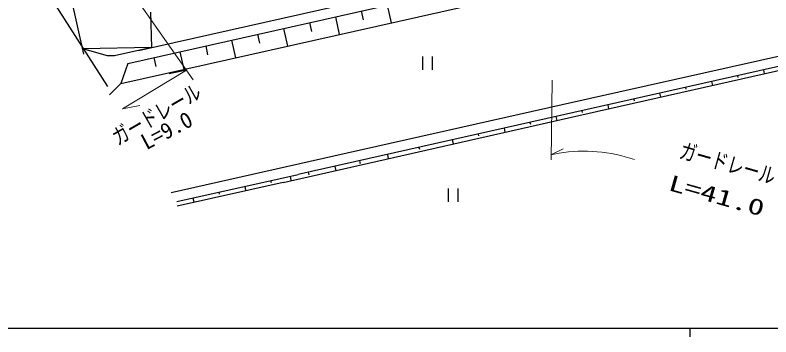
# Model space of a CAD drawing. Units: millimetres, scale not verified. Extents: x 40000 to 680000, y 20000 to 380000.
# Drawn here: x 90831 to 177284, y 204000 to 240796 of the extents above; entities that cross this region are included whole.
import ezdxf
from ezdxf.enums import TextEntityAlignment as Align

# ---------------------------------------------------------------- set-up
doc = ezdxf.new("R2010")
doc.units = ezdxf.units.MM
doc.header["$LTSCALE"] = 1000
for name, color, linetype, lineweight in [('M-BGD', 7, 'Continuous', 25), ('M-BMK-OTRS', 5, 'Continuous', 25), ('M-STR-HTXT', 7, 'Continuous', 13), ('M-TTL-BAND', 7, 'Continuous', 25)]:
    doc.layers.add(name, color=color, linetype=linetype, lineweight=lineweight)
doc.styles.add('ＭＳ ゴシック', font='')
doc.styles.get('ＭＳ ゴシック').set_extended_font_data('MS Gothic')

msp = doc.modelspace()

# ---------------------------------------------------------------- linework, layer by layer
at = {"layer": 'M-BGD'}
for p, q in [((98709, 236333), (93513, 259470)), ((104928, 236756), (179919, 253596)), ((103729, 235282), (181316, 252705)), ((102932, 232971), (182614, 250865)), ((130429, 241278), (130657, 240263)), ((133396, 241944), (133851, 239915)), ((106454, 237099), (106374, 241152)), ((106454, 237099), (106374, 241152)), ((127463, 240612), (127918, 238582)), ((124496, 239945), (124724, 238931)), ((118563, 238613), (118790, 237598)), ((121529, 239279), (121985, 237250)), ((115596, 237947), (116052, 235918)), ((106454, 237099), (98572, 236944)), ((106454, 237099), (98572, 236944)), ((101405, 236131), (98572, 236944)), ((101405, 236131), (98572, 236944)), ((106454, 237099), (102216, 236147)), ((106454, 237099), (102216, 236147)), ((112629, 237281), (112857, 236266)), ((153413, 230568), (184314, 237507)), ((102216, 236147), (101405, 236131)), ((102216, 236147), (101405, 236131)), ((109663, 236614), (110118, 234585)), ((137439, 236058), (137439, 234558)), ((138579, 234558), (138579, 236058)), ((185710, 236616), (156256, 230002)), ((157344, 229785), (186238, 236273)), ((103729, 235282), (102932, 232971)), ((106696, 235948), (106924, 234934)), ((110444, 234484), (108464, 234101)), ((176424, 234530), (176522, 234091)), ((173457, 233864), (173506, 233645)), ((101645, 231675), (102932, 232971)), ((101645, 231675), (102932, 232971)), ((170490, 233198), (170589, 232759)), ((164557, 231866), (164656, 231427)), ((167524, 232532), (167573, 232312)), ((161590, 231200), (161640, 230980)), ((156256, 230002), (123228, 222585)), ((127292, 224703), (153413, 230568)), ((158624, 230533), (158722, 230094)), ((121477, 221673), (157344, 229785)), ((152690, 229201), (152789, 228762)), ((155657, 229867), (155706, 229648)), ((149724, 228535), (149773, 228315)), ((146757, 227869), (146856, 227430)), ((140824, 226536), (140922, 226097)), ((143790, 227203), (143840, 226983)), ((137022, 225669), (137079, 225479)), ((133427, 224851), (133522, 224376)), ((108674, 220522), (127292, 224703)), ((130213, 224110), (130289, 223824)), ((127416, 223482), (127530, 223006)), ((109340, 219467), (123228, 222585)), ((122310, 222379), (122378, 221912)), ((124355, 222847), (124423, 222545)), ((121477, 221673), (109377, 218936)), ((120057, 221873), (120107, 221654)), ((114124, 220541), (114173, 220322)), ((117091, 221207), (117189, 220768)), ((140370, 220954), (140370, 219454)), ((141510, 219454), (141510, 220954)), ((111157, 219875), (111256, 219436))]:
    msp.add_line(p, q, dxfattribs=at)
at = {"layer": 'M-BMK-OTRS'}
msp.add_line((84680, 258858), (101380, 232617), dxfattribs=at)
at = {"layer": 'M-STR-HTXT'}
for p, q in [((104389, 243134), (111215, 233381)), ((110444, 234484), (103128, 230095)), ((110444, 234484), (108464, 234101)), ((152249, 233371), (152162, 224254)), ((105107, 230478), (103128, 230095)), ((152116, 224823), (153510, 225516)), ((153060, 225003), (152116, 224823))]:
    msp.add_line(p, q, dxfattribs=at)
msp.add_arc((155935, 207619), 17620, 70.98151, 99.39139, dxfattribs=at)
at = {"layer": 'M-TTL-BAND'}
for p, q in [((40000, 205000), (579000, 205000)), ((168000, 205000), (168000, 204000))]:
    msp.add_line(p, q, dxfattribs=at)

# ---------------------------------------------------------------- texts
at = {"layer": 'M-STR-HTXT', "style": 'ＭＳ ゴシック'}
for s, rotation, width, p in [('ガードレール', 30, 0.75, (102852, 225376)), ('ガードレール', 344.1, 0.75, (166544, 223973)), ('L=41.0', 344.3, 1.5, (165294, 220271))]:
    msp.add_text(s, height=1833, rotation=rotation, dxfattribs=dict(at, width=width)).set_placement(p, align=Align.BOTTOM_LEFT)
msp.add_text('L=9.0', height=1833, rotation=28, dxfattribs=at).set_placement((106106, 224848), align=Align.BOTTOM_LEFT)

doc.saveas('drawing.dxf')
